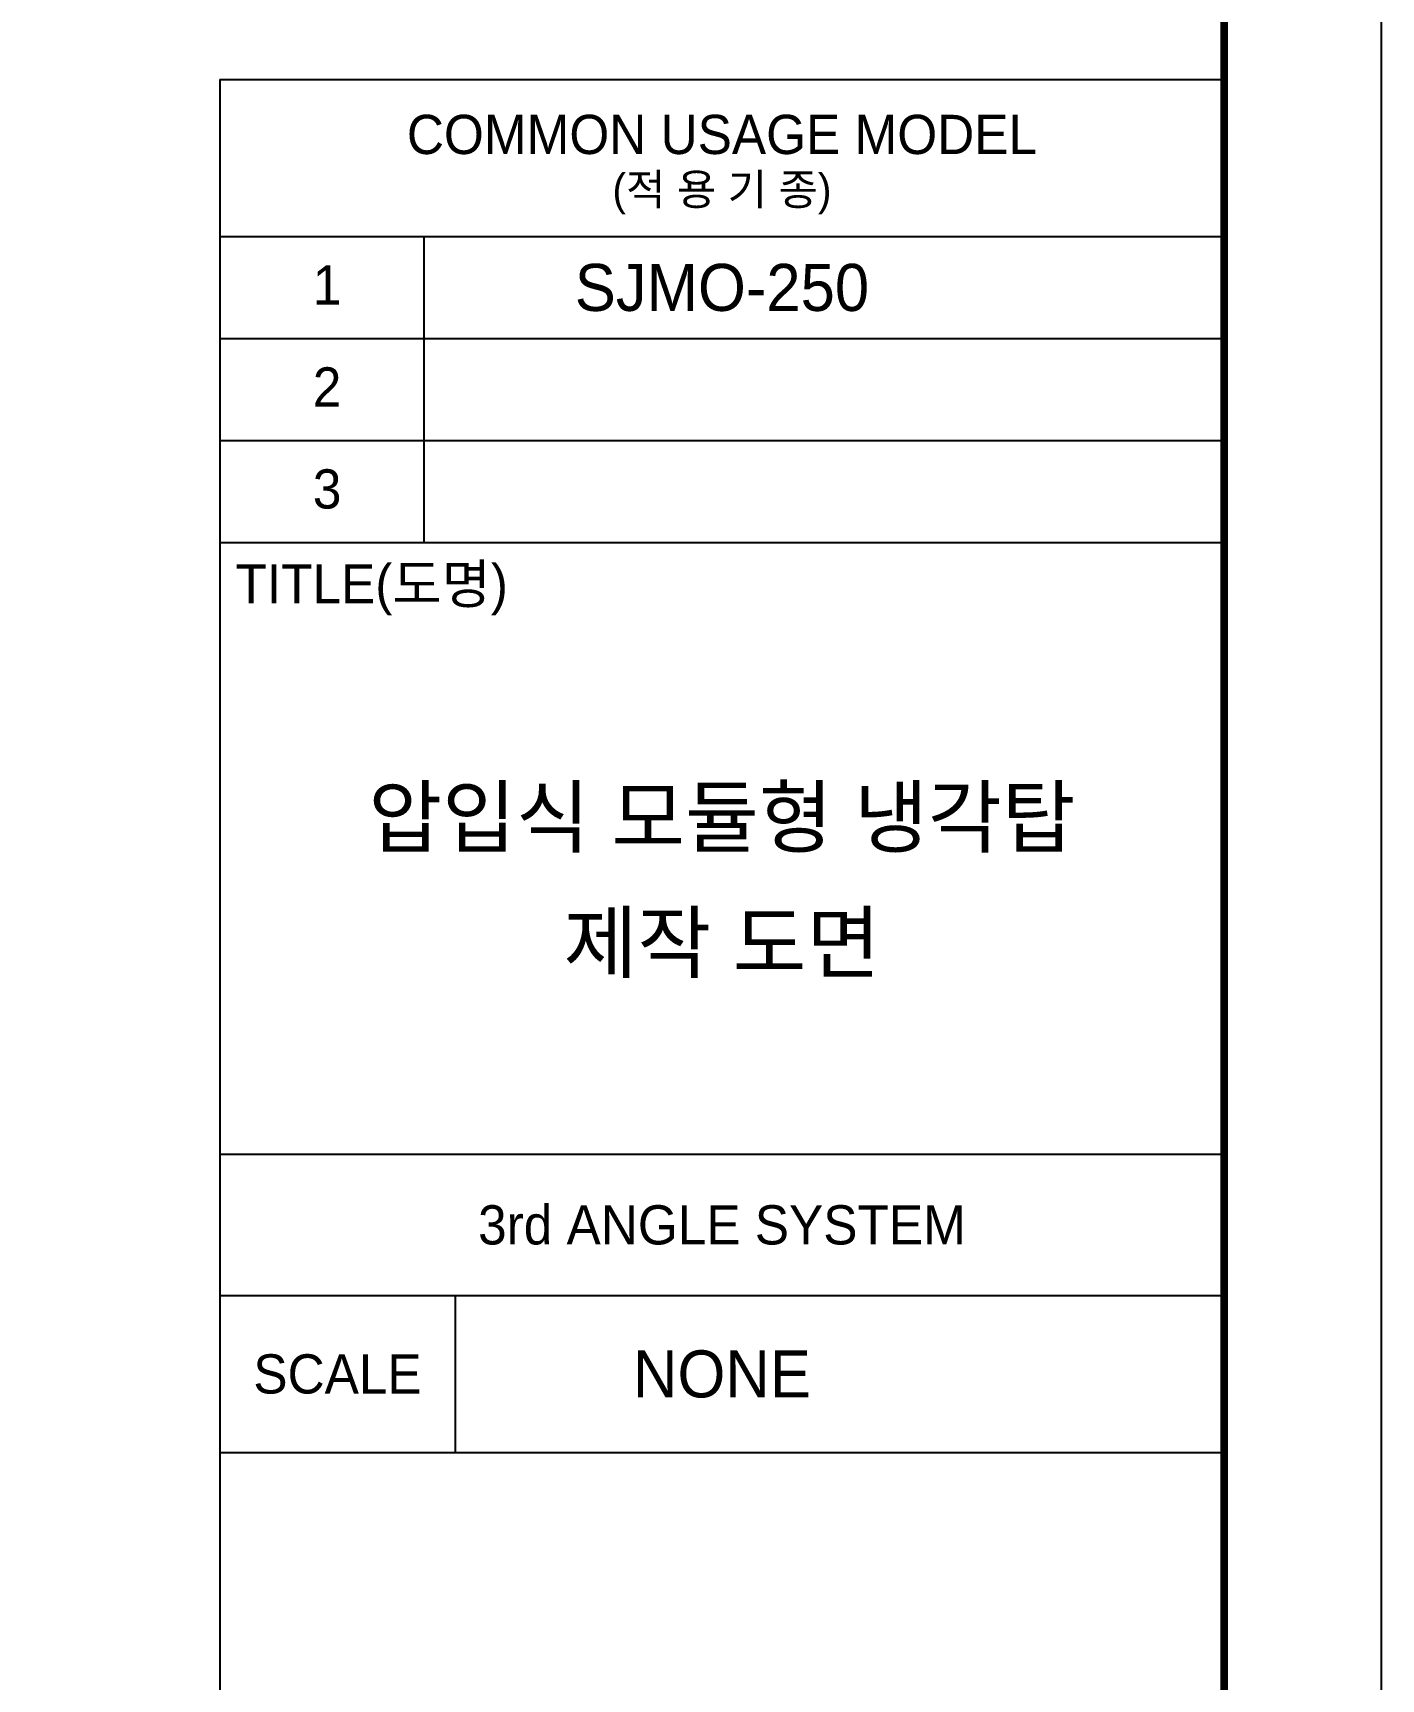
# Model space of a CAD drawing. Header units: millimetres. Extents: x -17070 to 45188, y -291348 to 34911.
# Drawn here: x 39173 to 45188, y 20036 to 27382 of the extents above; entities that cross this region are included whole.
import ezdxf
from ezdxf.enums import TextEntityAlignment as Align

# ---------------------------------------------------------------- set-up
doc = ezdxf.new("R2010")
doc.units = ezdxf.units.MM
doc.layers.add('냉각탑_form', color=1, linetype='Continuous')
doc.layers.add('냉각탑_text', color=3, linetype='Continuous')
doc.styles.add('돋움', font='Dotum.ttf')

msp = doc.modelspace()

# ---------------------------------------------------------------- linework, layer by layer
at = {"layer": 'Defpoints'}
msp.add_lwpolyline([(15780.3, 34911.2), (45187.5, 34911.2), (45187.5, 14116.1), (15780.3, 14116.1)], close=True, dxfattribs=at)
at = {"layer": '냉각탑_form'}
for p, q in [((40006.2, 27174.3), (40006.2, 14816.3)), ((40006.2, 27174.3), (44487.3, 27174.3)), ((40006.2, 26474.2), (44487.3, 26474.2)), ((40916.5, 26474.2), (40916.5, 25108.8)), ((40006.2, 26019.1), (44487.3, 26019.1)), ((40006.2, 25563.9), (44487.3, 25563.9)), ((40006.2, 25108.8), (44487.3, 25108.8)), ((40006.2, 22378.2), (44487.3, 22378.2)), ((40006.2, 21748), (44487.3, 21748)), ((41056.5, 21748), (41056.5, 21047.8)), ((40006.2, 21047.8), (44487.3, 21047.8))]:
    msp.add_line(p, q, dxfattribs=at)
at = {"layer": '냉각탑_form', "const_width": 35}
msp.add_lwpolyline([(16480.5, 34211.1), (16480.5, 14816.3), (44487.3, 14816.3), (44487.3, 34211.1)], close=True, dxfattribs=at)

# ---------------------------------------------------------------- texts
at = {"layer": '냉각탑_form', "style": '돋움'}
for s, height, p in [('COMMON USAGE MODEL', 175.043, (42246.8, 26929.3)), ('(적 용 기 종)', 140.03, (42246.8, 26684.3)), ('3rd ANGLE SYSTEM', 175.043, (42246.8, 22063.1)), ('SCALE', 175.04, (40531.4, 21397.9))]:
    msp.add_text(s, height=height, dxfattribs=at).set_placement(p, align=Align.MIDDLE_CENTER)
for s, height, p in [('1', 175, (40421.4, 26170.1)), ('2', 175, (40421.4, 25714.9)), ('3', 175, (40421.4, 25259.8)), ('TITLE(도명)', 175.04, (40076.6, 24836.1))]:
    msp.add_text(s, height=height, dxfattribs=at).set_placement(p)
at = {"layer": '냉각탑_text', "style": '돋움'}
for s, height, p in [('SJMO-250', 210.05, (42246.8, 26246.6)), ('압입식 모듈형 냉각탑', 262.5, (42246.8, 23883.2)), ('제작 도면', 262.5, (42246.8, 23323.2)), ('NONE', 210.05, (42246.8, 21397.9))]:
    msp.add_text(s, height=height, dxfattribs=at).set_placement(p, align=Align.MIDDLE_CENTER)

doc.saveas('drawing.dxf')
